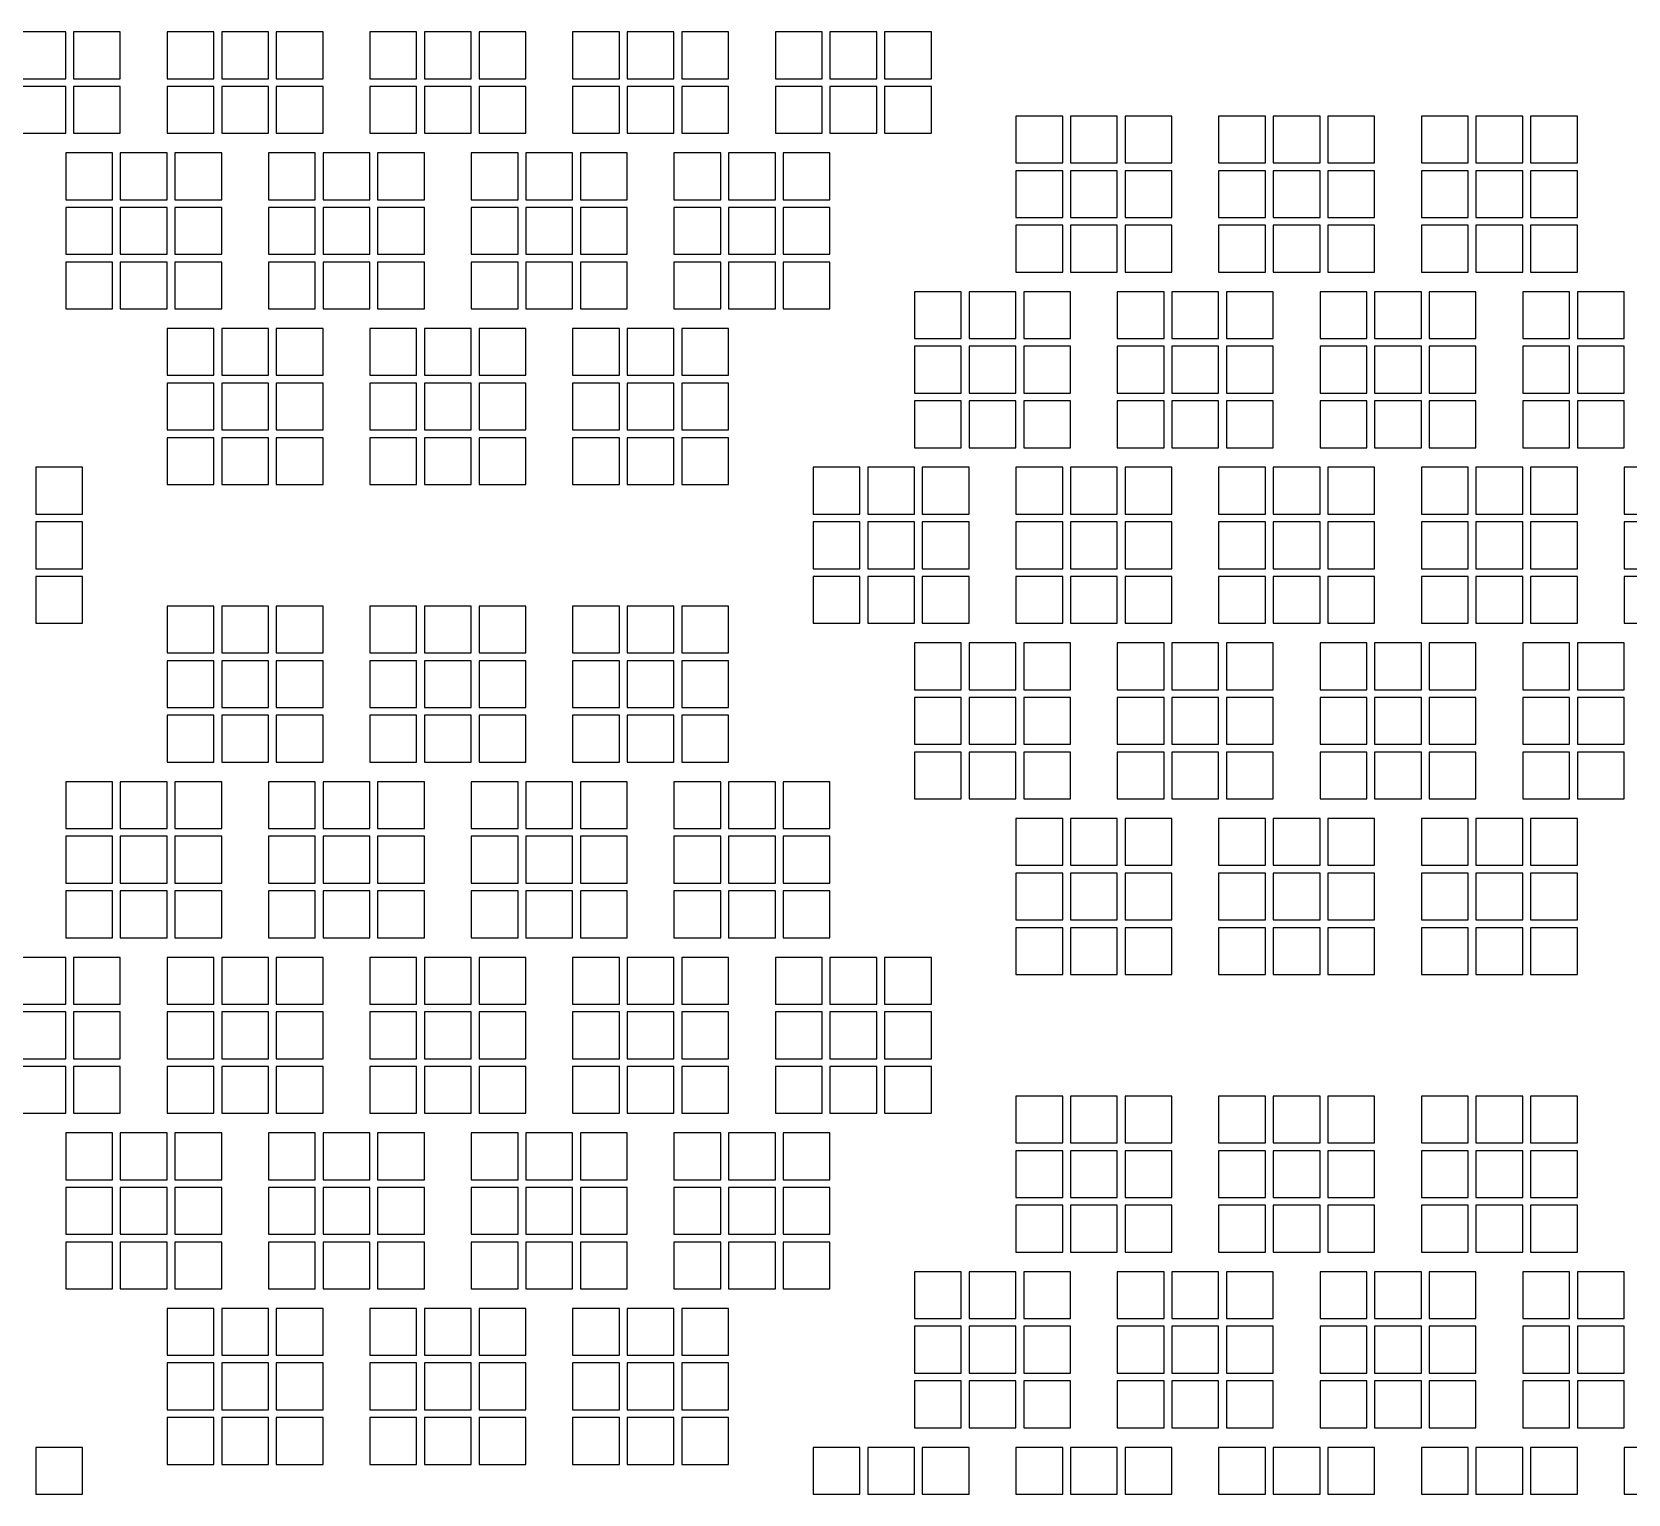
# Model space of a CAD drawing. Extents: x -49 to 54, y -38 to 38.
# Drawn here: x 27.26 to 37.5, y -29.65 to -20.27 of the extents above; entities that cross this region are included whole.
import ezdxf

# ---------------------------------------------------------------- set-up
doc = ezdxf.new("R2010")
doc.units = 0
doc.layers.add('BACK_LAYER', color=5, linetype='CONTINUOUS')

msp = doc.modelspace()

# ---------------------------------------------------------------- linework, layer by layer
at = {"layer": 'BACK_LAYER'}
for points in [[(27.18, -20.572), (27.48, -20.572), (27.48, -20.272), (27.18, -20.272)], [(27.53, -20.572), (27.83, -20.572), (27.83, -20.272), (27.53, -20.272)], [(28.13, -20.572), (28.43, -20.572), (28.43, -20.272), (28.13, -20.272)], [(28.48, -20.572), (28.78, -20.572), (28.78, -20.272), (28.48, -20.272)], [(28.83, -20.572), (29.13, -20.572), (29.13, -20.272), (28.83, -20.272)], [(29.43, -20.572), (29.73, -20.572), (29.73, -20.272), (29.43, -20.272)], [(29.78, -20.572), (30.08, -20.572), (30.08, -20.272), (29.78, -20.272)], [(30.13, -20.572), (30.43, -20.572), (30.43, -20.272), (30.13, -20.272)], [(30.73, -20.572), (31.03, -20.572), (31.03, -20.272), (30.73, -20.272)], [(31.08, -20.572), (31.38, -20.572), (31.38, -20.272), (31.08, -20.272)], [(31.43, -20.572), (31.73, -20.572), (31.73, -20.272), (31.43, -20.272)], [(32.03, -20.572), (32.33, -20.572), (32.33, -20.272), (32.03, -20.272)], [(32.38, -20.572), (32.68, -20.572), (32.68, -20.272), (32.38, -20.272)], [(32.73, -20.572), (33.03, -20.572), (33.03, -20.272), (32.73, -20.272)], [(27.18, -20.922), (27.48, -20.922), (27.48, -20.622), (27.18, -20.622)], [(27.53, -20.922), (27.83, -20.922), (27.83, -20.622), (27.53, -20.622)], [(28.13, -20.922), (28.43, -20.922), (28.43, -20.622), (28.13, -20.622)], [(28.48, -20.922), (28.78, -20.922), (28.78, -20.622), (28.48, -20.622)], [(28.83, -20.922), (29.13, -20.922), (29.13, -20.622), (28.83, -20.622)], [(29.43, -20.922), (29.73, -20.922), (29.73, -20.622), (29.43, -20.622)], [(29.78, -20.922), (30.08, -20.922), (30.08, -20.622), (29.78, -20.622)], [(30.13, -20.922), (30.43, -20.922), (30.43, -20.622), (30.13, -20.622)], [(30.73, -20.922), (31.03, -20.922), (31.03, -20.622), (30.73, -20.622)], [(31.08, -20.922), (31.38, -20.922), (31.38, -20.622), (31.08, -20.622)], [(31.43, -20.922), (31.73, -20.922), (31.73, -20.622), (31.43, -20.622)], [(32.03, -20.922), (32.33, -20.922), (32.33, -20.622), (32.03, -20.622)], [(32.38, -20.922), (32.68, -20.922), (32.68, -20.622), (32.38, -20.622)], [(32.73, -20.922), (33.03, -20.922), (33.03, -20.622), (32.73, -20.622)], [(33.572, -21.112), (33.872, -21.112), (33.872, -20.812), (33.572, -20.812)], [(33.922, -21.112), (34.222, -21.112), (34.222, -20.812), (33.922, -20.812)], [(34.272, -21.112), (34.572, -21.112), (34.572, -20.812), (34.272, -20.812)], [(34.872, -21.112), (35.172, -21.112), (35.172, -20.812), (34.872, -20.812)], [(35.222, -21.112), (35.522, -21.112), (35.522, -20.812), (35.222, -20.812)], [(35.572, -21.112), (35.872, -21.112), (35.872, -20.812), (35.572, -20.812)], [(36.172, -21.112), (36.472, -21.112), (36.472, -20.812), (36.172, -20.812)], [(36.522, -21.112), (36.822, -21.112), (36.822, -20.812), (36.522, -20.812)], [(36.872, -21.112), (37.172, -21.112), (37.172, -20.812), (36.872, -20.812)], [(27.48, -21.348), (27.78, -21.348), (27.78, -21.048), (27.48, -21.048)], [(27.83, -21.348), (28.13, -21.348), (28.13, -21.048), (27.83, -21.048)], [(28.18, -21.348), (28.48, -21.348), (28.48, -21.048), (28.18, -21.048)], [(28.78, -21.348), (29.08, -21.348), (29.08, -21.048), (28.78, -21.048)], [(29.13, -21.348), (29.43, -21.348), (29.43, -21.048), (29.13, -21.048)], [(29.48, -21.348), (29.78, -21.348), (29.78, -21.048), (29.48, -21.048)], [(30.08, -21.348), (30.38, -21.348), (30.38, -21.048), (30.08, -21.048)], [(30.43, -21.348), (30.73, -21.348), (30.73, -21.048), (30.43, -21.048)], [(30.78, -21.348), (31.08, -21.348), (31.08, -21.048), (30.78, -21.048)], [(31.38, -21.348), (31.68, -21.348), (31.68, -21.048), (31.38, -21.048)], [(31.73, -21.348), (32.03, -21.348), (32.03, -21.048), (31.73, -21.048)], [(32.08, -21.348), (32.38, -21.348), (32.38, -21.048), (32.08, -21.048)], [(33.572, -21.462), (33.872, -21.462), (33.872, -21.162), (33.572, -21.162)], [(33.922, -21.462), (34.222, -21.462), (34.222, -21.162), (33.922, -21.162)], [(34.272, -21.462), (34.572, -21.462), (34.572, -21.162), (34.272, -21.162)], [(34.872, -21.462), (35.172, -21.462), (35.172, -21.162), (34.872, -21.162)], [(35.222, -21.462), (35.522, -21.462), (35.522, -21.162), (35.222, -21.162)], [(35.572, -21.462), (35.872, -21.462), (35.872, -21.162), (35.572, -21.162)], [(36.172, -21.462), (36.472, -21.462), (36.472, -21.162), (36.172, -21.162)], [(36.522, -21.462), (36.822, -21.462), (36.822, -21.162), (36.522, -21.162)], [(36.872, -21.462), (37.172, -21.462), (37.172, -21.162), (36.872, -21.162)], [(27.48, -21.698), (27.78, -21.698), (27.78, -21.398), (27.48, -21.398)], [(27.83, -21.698), (28.13, -21.698), (28.13, -21.398), (27.83, -21.398)], [(28.18, -21.698), (28.48, -21.698), (28.48, -21.398), (28.18, -21.398)], [(28.78, -21.698), (29.08, -21.698), (29.08, -21.398), (28.78, -21.398)], [(29.13, -21.698), (29.43, -21.698), (29.43, -21.398), (29.13, -21.398)], [(29.48, -21.698), (29.78, -21.698), (29.78, -21.398), (29.48, -21.398)], [(30.08, -21.698), (30.38, -21.698), (30.38, -21.398), (30.08, -21.398)], [(30.43, -21.698), (30.73, -21.698), (30.73, -21.398), (30.43, -21.398)], [(30.78, -21.698), (31.08, -21.698), (31.08, -21.398), (30.78, -21.398)], [(31.38, -21.698), (31.68, -21.698), (31.68, -21.398), (31.38, -21.398)], [(31.73, -21.698), (32.03, -21.698), (32.03, -21.398), (31.73, -21.398)], [(32.08, -21.698), (32.38, -21.698), (32.38, -21.398), (32.08, -21.398)], [(33.572, -21.812), (33.872, -21.812), (33.872, -21.512), (33.572, -21.512)], [(33.922, -21.812), (34.222, -21.812), (34.222, -21.512), (33.922, -21.512)], [(34.272, -21.812), (34.572, -21.812), (34.572, -21.512), (34.272, -21.512)], [(34.872, -21.812), (35.172, -21.812), (35.172, -21.512), (34.872, -21.512)], [(35.222, -21.812), (35.522, -21.812), (35.522, -21.512), (35.222, -21.512)], [(35.572, -21.812), (35.872, -21.812), (35.872, -21.512), (35.572, -21.512)], [(36.172, -21.812), (36.472, -21.812), (36.472, -21.512), (36.172, -21.512)], [(36.522, -21.812), (36.822, -21.812), (36.822, -21.512), (36.522, -21.512)], [(36.872, -21.812), (37.172, -21.812), (37.172, -21.512), (36.872, -21.512)], [(27.48, -22.048), (27.78, -22.048), (27.78, -21.748), (27.48, -21.748)], [(27.83, -22.048), (28.13, -22.048), (28.13, -21.748), (27.83, -21.748)], [(28.18, -22.048), (28.48, -22.048), (28.48, -21.748), (28.18, -21.748)], [(28.78, -22.048), (29.08, -22.048), (29.08, -21.748), (28.78, -21.748)], [(29.13, -22.048), (29.43, -22.048), (29.43, -21.748), (29.13, -21.748)], [(29.48, -22.048), (29.78, -22.048), (29.78, -21.748), (29.48, -21.748)], [(30.08, -22.048), (30.38, -22.048), (30.38, -21.748), (30.08, -21.748)], [(30.43, -22.048), (30.73, -22.048), (30.73, -21.748), (30.43, -21.748)], [(30.78, -22.048), (31.08, -22.048), (31.08, -21.748), (30.78, -21.748)], [(31.38, -22.048), (31.68, -22.048), (31.68, -21.748), (31.38, -21.748)], [(31.73, -22.048), (32.03, -22.048), (32.03, -21.748), (31.73, -21.748)], [(32.08, -22.048), (32.38, -22.048), (32.38, -21.748), (32.08, -21.748)], [(32.922, -22.238), (33.222, -22.238), (33.222, -21.938), (32.922, -21.938)], [(33.272, -22.238), (33.572, -22.238), (33.572, -21.938), (33.272, -21.938)], [(33.622, -22.238), (33.922, -22.238), (33.922, -21.938), (33.622, -21.938)], [(34.222, -22.238), (34.522, -22.238), (34.522, -21.938), (34.222, -21.938)], [(34.572, -22.238), (34.872, -22.238), (34.872, -21.938), (34.572, -21.938)], [(34.922, -22.238), (35.222, -22.238), (35.222, -21.938), (34.922, -21.938)], [(35.522, -22.238), (35.822, -22.238), (35.822, -21.938), (35.522, -21.938)], [(35.872, -22.238), (36.172, -22.238), (36.172, -21.938), (35.872, -21.938)], [(36.222, -22.238), (36.522, -22.238), (36.522, -21.938), (36.222, -21.938)], [(36.822, -22.238), (37.122, -22.238), (37.122, -21.938), (36.822, -21.938)], [(37.172, -22.238), (37.472, -22.238), (37.472, -21.938), (37.172, -21.938)], [(28.13, -22.474), (28.43, -22.474), (28.43, -22.174), (28.13, -22.174)], [(28.48, -22.474), (28.78, -22.474), (28.78, -22.174), (28.48, -22.174)], [(28.83, -22.474), (29.13, -22.474), (29.13, -22.174), (28.83, -22.174)], [(29.43, -22.474), (29.73, -22.474), (29.73, -22.174), (29.43, -22.174)], [(29.78, -22.474), (30.08, -22.474), (30.08, -22.174), (29.78, -22.174)], [(30.13, -22.474), (30.43, -22.474), (30.43, -22.174), (30.13, -22.174)], [(30.73, -22.474), (31.03, -22.474), (31.03, -22.174), (30.73, -22.174)], [(31.08, -22.474), (31.38, -22.474), (31.38, -22.174), (31.08, -22.174)], [(31.43, -22.474), (31.73, -22.474), (31.73, -22.174), (31.43, -22.174)], [(32.922, -22.588), (33.222, -22.588), (33.222, -22.288), (32.922, -22.288)], [(33.272, -22.588), (33.572, -22.588), (33.572, -22.288), (33.272, -22.288)], [(33.622, -22.588), (33.922, -22.588), (33.922, -22.288), (33.622, -22.288)], [(34.222, -22.588), (34.522, -22.588), (34.522, -22.288), (34.222, -22.288)], [(34.572, -22.588), (34.872, -22.588), (34.872, -22.288), (34.572, -22.288)], [(34.922, -22.588), (35.222, -22.588), (35.222, -22.288), (34.922, -22.288)], [(35.522, -22.588), (35.822, -22.588), (35.822, -22.288), (35.522, -22.288)], [(35.872, -22.588), (36.172, -22.588), (36.172, -22.288), (35.872, -22.288)], [(36.222, -22.588), (36.522, -22.588), (36.522, -22.288), (36.222, -22.288)], [(36.822, -22.588), (37.122, -22.588), (37.122, -22.288), (36.822, -22.288)], [(37.172, -22.588), (37.472, -22.588), (37.472, -22.288), (37.172, -22.288)], [(28.13, -22.824), (28.43, -22.824), (28.43, -22.524), (28.13, -22.524)], [(28.48, -22.824), (28.78, -22.824), (28.78, -22.524), (28.48, -22.524)], [(28.83, -22.824), (29.13, -22.824), (29.13, -22.524), (28.83, -22.524)], [(29.43, -22.824), (29.73, -22.824), (29.73, -22.524), (29.43, -22.524)], [(29.78, -22.824), (30.08, -22.824), (30.08, -22.524), (29.78, -22.524)], [(30.13, -22.824), (30.43, -22.824), (30.43, -22.524), (30.13, -22.524)], [(30.73, -22.824), (31.03, -22.824), (31.03, -22.524), (30.73, -22.524)], [(31.08, -22.824), (31.38, -22.824), (31.38, -22.524), (31.08, -22.524)], [(31.43, -22.824), (31.73, -22.824), (31.73, -22.524), (31.43, -22.524)], [(32.922, -22.938), (33.222, -22.938), (33.222, -22.638), (32.922, -22.638)], [(33.272, -22.938), (33.572, -22.938), (33.572, -22.638), (33.272, -22.638)], [(33.622, -22.938), (33.922, -22.938), (33.922, -22.638), (33.622, -22.638)], [(34.222, -22.938), (34.522, -22.938), (34.522, -22.638), (34.222, -22.638)], [(34.572, -22.938), (34.872, -22.938), (34.872, -22.638), (34.572, -22.638)], [(34.922, -22.938), (35.222, -22.938), (35.222, -22.638), (34.922, -22.638)], [(35.522, -22.938), (35.822, -22.938), (35.822, -22.638), (35.522, -22.638)], [(35.872, -22.938), (36.172, -22.938), (36.172, -22.638), (35.872, -22.638)], [(36.222, -22.938), (36.522, -22.938), (36.522, -22.638), (36.222, -22.638)], [(36.822, -22.938), (37.122, -22.938), (37.122, -22.638), (36.822, -22.638)], [(37.172, -22.938), (37.472, -22.938), (37.472, -22.638), (37.172, -22.638)], [(28.13, -23.174), (28.43, -23.174), (28.43, -22.874), (28.13, -22.874)], [(28.48, -23.174), (28.78, -23.174), (28.78, -22.874), (28.48, -22.874)], [(28.83, -23.174), (29.13, -23.174), (29.13, -22.874), (28.83, -22.874)], [(29.43, -23.174), (29.73, -23.174), (29.73, -22.874), (29.43, -22.874)], [(29.78, -23.174), (30.08, -23.174), (30.08, -22.874), (29.78, -22.874)], [(30.13, -23.174), (30.43, -23.174), (30.43, -22.874), (30.13, -22.874)], [(30.73, -23.174), (31.03, -23.174), (31.03, -22.874), (30.73, -22.874)], [(31.08, -23.174), (31.38, -23.174), (31.38, -22.874), (31.08, -22.874)], [(31.43, -23.174), (31.73, -23.174), (31.73, -22.874), (31.43, -22.874)], [(27.288, -23.364), (27.588, -23.364), (27.588, -23.064), (27.288, -23.064)], [(32.272, -23.364), (32.572, -23.364), (32.572, -23.064), (32.272, -23.064)], [(32.622, -23.364), (32.922, -23.364), (32.922, -23.064), (32.622, -23.064)], [(32.972, -23.364), (33.272, -23.364), (33.272, -23.064), (32.972, -23.064)], [(33.572, -23.364), (33.872, -23.364), (33.872, -23.064), (33.572, -23.064)], [(33.922, -23.364), (34.222, -23.364), (34.222, -23.064), (33.922, -23.064)], [(34.272, -23.364), (34.572, -23.364), (34.572, -23.064), (34.272, -23.064)], [(34.872, -23.364), (35.172, -23.364), (35.172, -23.064), (34.872, -23.064)], [(35.222, -23.364), (35.522, -23.364), (35.522, -23.064), (35.222, -23.064)], [(35.572, -23.364), (35.872, -23.364), (35.872, -23.064), (35.572, -23.064)], [(36.172, -23.364), (36.472, -23.364), (36.472, -23.064), (36.172, -23.064)], [(36.522, -23.364), (36.822, -23.364), (36.822, -23.064), (36.522, -23.064)], [(36.872, -23.364), (37.172, -23.364), (37.172, -23.064), (36.872, -23.064)], [(37.472, -23.364), (37.772, -23.364), (37.772, -23.064), (37.472, -23.064)], [(27.288, -23.714), (27.588, -23.714), (27.588, -23.414), (27.288, -23.414)], [(32.272, -23.714), (32.572, -23.714), (32.572, -23.414), (32.272, -23.414)], [(32.622, -23.714), (32.922, -23.714), (32.922, -23.414), (32.622, -23.414)], [(32.972, -23.714), (33.272, -23.714), (33.272, -23.414), (32.972, -23.414)], [(33.572, -23.714), (33.872, -23.714), (33.872, -23.414), (33.572, -23.414)], [(33.922, -23.714), (34.222, -23.714), (34.222, -23.414), (33.922, -23.414)], [(34.272, -23.714), (34.572, -23.714), (34.572, -23.414), (34.272, -23.414)], [(34.872, -23.714), (35.172, -23.714), (35.172, -23.414), (34.872, -23.414)], [(35.222, -23.714), (35.522, -23.714), (35.522, -23.414), (35.222, -23.414)], [(35.572, -23.714), (35.872, -23.714), (35.872, -23.414), (35.572, -23.414)], [(36.172, -23.714), (36.472, -23.714), (36.472, -23.414), (36.172, -23.414)], [(36.522, -23.714), (36.822, -23.714), (36.822, -23.414), (36.522, -23.414)], [(36.872, -23.714), (37.172, -23.714), (37.172, -23.414), (36.872, -23.414)], [(37.472, -23.714), (37.772, -23.714), (37.772, -23.414), (37.472, -23.414)], [(27.288, -24.064), (27.588, -24.064), (27.588, -23.764), (27.288, -23.764)], [(32.272, -24.064), (32.572, -24.064), (32.572, -23.764), (32.272, -23.764)], [(32.622, -24.064), (32.922, -24.064), (32.922, -23.764), (32.622, -23.764)], [(32.972, -24.064), (33.272, -24.064), (33.272, -23.764), (32.972, -23.764)], [(33.572, -24.064), (33.872, -24.064), (33.872, -23.764), (33.572, -23.764)], [(33.922, -24.064), (34.222, -24.064), (34.222, -23.764), (33.922, -23.764)], [(34.272, -24.064), (34.572, -24.064), (34.572, -23.764), (34.272, -23.764)], [(34.872, -24.064), (35.172, -24.064), (35.172, -23.764), (34.872, -23.764)], [(35.222, -24.064), (35.522, -24.064), (35.522, -23.764), (35.222, -23.764)], [(35.572, -24.064), (35.872, -24.064), (35.872, -23.764), (35.572, -23.764)], [(36.172, -24.064), (36.472, -24.064), (36.472, -23.764), (36.172, -23.764)], [(36.522, -24.064), (36.822, -24.064), (36.822, -23.764), (36.522, -23.764)], [(36.872, -24.064), (37.172, -24.064), (37.172, -23.764), (36.872, -23.764)], [(37.472, -24.064), (37.772, -24.064), (37.772, -23.764), (37.472, -23.764)], [(28.13, -24.254), (28.43, -24.254), (28.43, -23.954), (28.13, -23.954)], [(28.48, -24.254), (28.78, -24.254), (28.78, -23.954), (28.48, -23.954)], [(28.83, -24.254), (29.13, -24.254), (29.13, -23.954), (28.83, -23.954)], [(29.43, -24.254), (29.73, -24.254), (29.73, -23.954), (29.43, -23.954)], [(29.78, -24.254), (30.08, -24.254), (30.08, -23.954), (29.78, -23.954)], [(30.13, -24.254), (30.43, -24.254), (30.43, -23.954), (30.13, -23.954)], [(30.73, -24.254), (31.03, -24.254), (31.03, -23.954), (30.73, -23.954)], [(31.08, -24.254), (31.38, -24.254), (31.38, -23.954), (31.08, -23.954)], [(31.43, -24.254), (31.73, -24.254), (31.73, -23.954), (31.43, -23.954)], [(32.922, -24.49), (33.222, -24.49), (33.222, -24.19), (32.922, -24.19)], [(33.272, -24.49), (33.572, -24.49), (33.572, -24.19), (33.272, -24.19)], [(33.622, -24.49), (33.922, -24.49), (33.922, -24.19), (33.622, -24.19)], [(34.222, -24.49), (34.522, -24.49), (34.522, -24.19), (34.222, -24.19)], [(34.572, -24.49), (34.872, -24.49), (34.872, -24.19), (34.572, -24.19)], [(34.922, -24.49), (35.222, -24.49), (35.222, -24.19), (34.922, -24.19)], [(35.522, -24.49), (35.822, -24.49), (35.822, -24.19), (35.522, -24.19)], [(35.872, -24.49), (36.172, -24.49), (36.172, -24.19), (35.872, -24.19)], [(36.222, -24.49), (36.522, -24.49), (36.522, -24.19), (36.222, -24.19)], [(36.822, -24.49), (37.122, -24.49), (37.122, -24.19), (36.822, -24.19)], [(37.172, -24.49), (37.472, -24.49), (37.472, -24.19), (37.172, -24.19)], [(28.13, -24.604), (28.43, -24.604), (28.43, -24.304), (28.13, -24.304)], [(28.48, -24.604), (28.78, -24.604), (28.78, -24.304), (28.48, -24.304)], [(28.83, -24.604), (29.13, -24.604), (29.13, -24.304), (28.83, -24.304)], [(29.43, -24.604), (29.73, -24.604), (29.73, -24.304), (29.43, -24.304)], [(29.78, -24.604), (30.08, -24.604), (30.08, -24.304), (29.78, -24.304)], [(30.13, -24.604), (30.43, -24.604), (30.43, -24.304), (30.13, -24.304)], [(30.73, -24.604), (31.03, -24.604), (31.03, -24.304), (30.73, -24.304)], [(31.08, -24.604), (31.38, -24.604), (31.38, -24.304), (31.08, -24.304)], [(31.43, -24.604), (31.73, -24.604), (31.73, -24.304), (31.43, -24.304)], [(32.922, -24.84), (33.222, -24.84), (33.222, -24.54), (32.922, -24.54)], [(33.272, -24.84), (33.572, -24.84), (33.572, -24.54), (33.272, -24.54)], [(33.622, -24.84), (33.922, -24.84), (33.922, -24.54), (33.622, -24.54)], [(34.222, -24.84), (34.522, -24.84), (34.522, -24.54), (34.222, -24.54)], [(34.572, -24.84), (34.872, -24.84), (34.872, -24.54), (34.572, -24.54)], [(34.922, -24.84), (35.222, -24.84), (35.222, -24.54), (34.922, -24.54)], [(35.522, -24.84), (35.822, -24.84), (35.822, -24.54), (35.522, -24.54)], [(35.872, -24.84), (36.172, -24.84), (36.172, -24.54), (35.872, -24.54)], [(36.222, -24.84), (36.522, -24.84), (36.522, -24.54), (36.222, -24.54)], [(36.822, -24.84), (37.122, -24.84), (37.122, -24.54), (36.822, -24.54)], [(37.172, -24.84), (37.472, -24.84), (37.472, -24.54), (37.172, -24.54)], [(28.13, -24.954), (28.43, -24.954), (28.43, -24.654), (28.13, -24.654)], [(28.48, -24.954), (28.78, -24.954), (28.78, -24.654), (28.48, -24.654)], [(28.83, -24.954), (29.13, -24.954), (29.13, -24.654), (28.83, -24.654)], [(29.43, -24.954), (29.73, -24.954), (29.73, -24.654), (29.43, -24.654)], [(29.78, -24.954), (30.08, -24.954), (30.08, -24.654), (29.78, -24.654)], [(30.13, -24.954), (30.43, -24.954), (30.43, -24.654), (30.13, -24.654)], [(30.73, -24.954), (31.03, -24.954), (31.03, -24.654), (30.73, -24.654)], [(31.08, -24.954), (31.38, -24.954), (31.38, -24.654), (31.08, -24.654)], [(31.43, -24.954), (31.73, -24.954), (31.73, -24.654), (31.43, -24.654)], [(32.922, -25.19), (33.222, -25.19), (33.222, -24.89), (32.922, -24.89)], [(33.272, -25.19), (33.572, -25.19), (33.572, -24.89), (33.272, -24.89)], [(33.622, -25.19), (33.922, -25.19), (33.922, -24.89), (33.622, -24.89)], [(34.222, -25.19), (34.522, -25.19), (34.522, -24.89), (34.222, -24.89)], [(34.572, -25.19), (34.872, -25.19), (34.872, -24.89), (34.572, -24.89)], [(34.922, -25.19), (35.222, -25.19), (35.222, -24.89), (34.922, -24.89)], [(35.522, -25.19), (35.822, -25.19), (35.822, -24.89), (35.522, -24.89)], [(35.872, -25.19), (36.172, -25.19), (36.172, -24.89), (35.872, -24.89)], [(36.222, -25.19), (36.522, -25.19), (36.522, -24.89), (36.222, -24.89)], [(36.822, -25.19), (37.122, -25.19), (37.122, -24.89), (36.822, -24.89)], [(37.172, -25.19), (37.472, -25.19), (37.472, -24.89), (37.172, -24.89)], [(27.48, -25.38), (27.78, -25.38), (27.78, -25.08), (27.48, -25.08)], [(27.83, -25.38), (28.13, -25.38), (28.13, -25.08), (27.83, -25.08)], [(28.18, -25.38), (28.48, -25.38), (28.48, -25.08), (28.18, -25.08)], [(28.78, -25.38), (29.08, -25.38), (29.08, -25.08), (28.78, -25.08)], [(29.13, -25.38), (29.43, -25.38), (29.43, -25.08), (29.13, -25.08)], [(29.48, -25.38), (29.78, -25.38), (29.78, -25.08), (29.48, -25.08)], [(30.08, -25.38), (30.38, -25.38), (30.38, -25.08), (30.08, -25.08)], [(30.43, -25.38), (30.73, -25.38), (30.73, -25.08), (30.43, -25.08)], [(30.78, -25.38), (31.08, -25.38), (31.08, -25.08), (30.78, -25.08)], [(31.38, -25.38), (31.68, -25.38), (31.68, -25.08), (31.38, -25.08)], [(31.73, -25.38), (32.03, -25.38), (32.03, -25.08), (31.73, -25.08)], [(32.08, -25.38), (32.38, -25.38), (32.38, -25.08), (32.08, -25.08)], [(33.572, -25.616), (33.872, -25.616), (33.872, -25.316), (33.572, -25.316)], [(33.922, -25.616), (34.222, -25.616), (34.222, -25.316), (33.922, -25.316)], [(34.272, -25.616), (34.572, -25.616), (34.572, -25.316), (34.272, -25.316)], [(34.872, -25.616), (35.172, -25.616), (35.172, -25.316), (34.872, -25.316)], [(35.222, -25.616), (35.522, -25.616), (35.522, -25.316), (35.222, -25.316)], [(35.572, -25.616), (35.872, -25.616), (35.872, -25.316), (35.572, -25.316)], [(36.172, -25.616), (36.472, -25.616), (36.472, -25.316), (36.172, -25.316)], [(36.522, -25.616), (36.822, -25.616), (36.822, -25.316), (36.522, -25.316)], [(36.872, -25.616), (37.172, -25.616), (37.172, -25.316), (36.872, -25.316)], [(27.48, -25.73), (27.78, -25.73), (27.78, -25.43), (27.48, -25.43)], [(27.83, -25.73), (28.13, -25.73), (28.13, -25.43), (27.83, -25.43)], [(28.18, -25.73), (28.48, -25.73), (28.48, -25.43), (28.18, -25.43)], [(28.78, -25.73), (29.08, -25.73), (29.08, -25.43), (28.78, -25.43)], [(29.13, -25.73), (29.43, -25.73), (29.43, -25.43), (29.13, -25.43)], [(29.48, -25.73), (29.78, -25.73), (29.78, -25.43), (29.48, -25.43)], [(30.08, -25.73), (30.38, -25.73), (30.38, -25.43), (30.08, -25.43)], [(30.43, -25.73), (30.73, -25.73), (30.73, -25.43), (30.43, -25.43)], [(30.78, -25.73), (31.08, -25.73), (31.08, -25.43), (30.78, -25.43)], [(31.38, -25.73), (31.68, -25.73), (31.68, -25.43), (31.38, -25.43)], [(31.73, -25.73), (32.03, -25.73), (32.03, -25.43), (31.73, -25.43)], [(32.08, -25.73), (32.38, -25.73), (32.38, -25.43), (32.08, -25.43)], [(33.572, -25.966), (33.872, -25.966), (33.872, -25.666), (33.572, -25.666)], [(33.922, -25.966), (34.222, -25.966), (34.222, -25.666), (33.922, -25.666)], [(34.272, -25.966), (34.572, -25.966), (34.572, -25.666), (34.272, -25.666)], [(34.872, -25.966), (35.172, -25.966), (35.172, -25.666), (34.872, -25.666)], [(35.222, -25.966), (35.522, -25.966), (35.522, -25.666), (35.222, -25.666)], [(35.572, -25.966), (35.872, -25.966), (35.872, -25.666), (35.572, -25.666)], [(36.172, -25.966), (36.472, -25.966), (36.472, -25.666), (36.172, -25.666)], [(36.522, -25.966), (36.822, -25.966), (36.822, -25.666), (36.522, -25.666)], [(36.872, -25.966), (37.172, -25.966), (37.172, -25.666), (36.872, -25.666)], [(27.48, -26.08), (27.78, -26.08), (27.78, -25.78), (27.48, -25.78)], [(27.83, -26.08), (28.13, -26.08), (28.13, -25.78), (27.83, -25.78)], [(28.18, -26.08), (28.48, -26.08), (28.48, -25.78), (28.18, -25.78)], [(28.78, -26.08), (29.08, -26.08), (29.08, -25.78), (28.78, -25.78)], [(29.13, -26.08), (29.43, -26.08), (29.43, -25.78), (29.13, -25.78)], [(29.48, -26.08), (29.78, -26.08), (29.78, -25.78), (29.48, -25.78)], [(30.08, -26.08), (30.38, -26.08), (30.38, -25.78), (30.08, -25.78)], [(30.43, -26.08), (30.73, -26.08), (30.73, -25.78), (30.43, -25.78)], [(30.78, -26.08), (31.08, -26.08), (31.08, -25.78), (30.78, -25.78)], [(31.38, -26.08), (31.68, -26.08), (31.68, -25.78), (31.38, -25.78)], [(31.73, -26.08), (32.03, -26.08), (32.03, -25.78), (31.73, -25.78)], [(32.08, -26.08), (32.38, -26.08), (32.38, -25.78), (32.08, -25.78)], [(33.572, -26.316), (33.872, -26.316), (33.872, -26.016), (33.572, -26.016)], [(33.922, -26.316), (34.222, -26.316), (34.222, -26.016), (33.922, -26.016)], [(34.272, -26.316), (34.572, -26.316), (34.572, -26.016), (34.272, -26.016)], [(34.872, -26.316), (35.172, -26.316), (35.172, -26.016), (34.872, -26.016)], [(35.222, -26.316), (35.522, -26.316), (35.522, -26.016), (35.222, -26.016)], [(35.572, -26.316), (35.872, -26.316), (35.872, -26.016), (35.572, -26.016)], [(36.172, -26.316), (36.472, -26.316), (36.472, -26.016), (36.172, -26.016)], [(36.522, -26.316), (36.822, -26.316), (36.822, -26.016), (36.522, -26.016)], [(36.872, -26.316), (37.172, -26.316), (37.172, -26.016), (36.872, -26.016)], [(27.18, -26.506), (27.48, -26.506), (27.48, -26.206), (27.18, -26.206)], [(27.53, -26.506), (27.83, -26.506), (27.83, -26.206), (27.53, -26.206)], [(28.13, -26.506), (28.43, -26.506), (28.43, -26.206), (28.13, -26.206)], [(28.48, -26.506), (28.78, -26.506), (28.78, -26.206), (28.48, -26.206)], [(28.83, -26.506), (29.13, -26.506), (29.13, -26.206), (28.83, -26.206)], [(29.43, -26.506), (29.73, -26.506), (29.73, -26.206), (29.43, -26.206)], [(29.78, -26.506), (30.08, -26.506), (30.08, -26.206), (29.78, -26.206)], [(30.13, -26.506), (30.43, -26.506), (30.43, -26.206), (30.13, -26.206)], [(30.73, -26.506), (31.03, -26.506), (31.03, -26.206), (30.73, -26.206)], [(31.08, -26.506), (31.38, -26.506), (31.38, -26.206), (31.08, -26.206)], [(31.43, -26.506), (31.73, -26.506), (31.73, -26.206), (31.43, -26.206)], [(32.03, -26.506), (32.33, -26.506), (32.33, -26.206), (32.03, -26.206)], [(32.38, -26.506), (32.68, -26.506), (32.68, -26.206), (32.38, -26.206)], [(32.73, -26.506), (33.03, -26.506), (33.03, -26.206), (32.73, -26.206)], [(27.18, -26.856), (27.48, -26.856), (27.48, -26.556), (27.18, -26.556)], [(27.53, -26.856), (27.83, -26.856), (27.83, -26.556), (27.53, -26.556)], [(28.13, -26.856), (28.43, -26.856), (28.43, -26.556), (28.13, -26.556)], [(28.48, -26.856), (28.78, -26.856), (28.78, -26.556), (28.48, -26.556)], [(28.83, -26.856), (29.13, -26.856), (29.13, -26.556), (28.83, -26.556)], [(29.43, -26.856), (29.73, -26.856), (29.73, -26.556), (29.43, -26.556)], [(29.78, -26.856), (30.08, -26.856), (30.08, -26.556), (29.78, -26.556)], [(30.13, -26.856), (30.43, -26.856), (30.43, -26.556), (30.13, -26.556)], [(30.73, -26.856), (31.03, -26.856), (31.03, -26.556), (30.73, -26.556)], [(31.08, -26.856), (31.38, -26.856), (31.38, -26.556), (31.08, -26.556)], [(31.43, -26.856), (31.73, -26.856), (31.73, -26.556), (31.43, -26.556)], [(32.03, -26.856), (32.33, -26.856), (32.33, -26.556), (32.03, -26.556)], [(32.38, -26.856), (32.68, -26.856), (32.68, -26.556), (32.38, -26.556)], [(32.73, -26.856), (33.03, -26.856), (33.03, -26.556), (32.73, -26.556)], [(27.18, -27.206), (27.48, -27.206), (27.48, -26.906), (27.18, -26.906)], [(27.53, -27.206), (27.83, -27.206), (27.83, -26.906), (27.53, -26.906)], [(28.13, -27.206), (28.43, -27.206), (28.43, -26.906), (28.13, -26.906)], [(28.48, -27.206), (28.78, -27.206), (28.78, -26.906), (28.48, -26.906)], [(28.83, -27.206), (29.13, -27.206), (29.13, -26.906), (28.83, -26.906)], [(29.43, -27.206), (29.73, -27.206), (29.73, -26.906), (29.43, -26.906)], [(29.78, -27.206), (30.08, -27.206), (30.08, -26.906), (29.78, -26.906)], [(30.13, -27.206), (30.43, -27.206), (30.43, -26.906), (30.13, -26.906)], [(30.73, -27.206), (31.03, -27.206), (31.03, -26.906), (30.73, -26.906)], [(31.08, -27.206), (31.38, -27.206), (31.38, -26.906), (31.08, -26.906)], [(31.43, -27.206), (31.73, -27.206), (31.73, -26.906), (31.43, -26.906)], [(32.03, -27.206), (32.33, -27.206), (32.33, -26.906), (32.03, -26.906)], [(32.38, -27.206), (32.68, -27.206), (32.68, -26.906), (32.38, -26.906)], [(32.73, -27.206), (33.03, -27.206), (33.03, -26.906), (32.73, -26.906)], [(33.572, -27.396), (33.872, -27.396), (33.872, -27.096), (33.572, -27.096)], [(33.922, -27.396), (34.222, -27.396), (34.222, -27.096), (33.922, -27.096)], [(34.272, -27.396), (34.572, -27.396), (34.572, -27.096), (34.272, -27.096)], [(34.872, -27.396), (35.172, -27.396), (35.172, -27.096), (34.872, -27.096)], [(35.222, -27.396), (35.522, -27.396), (35.522, -27.096), (35.222, -27.096)], [(35.572, -27.396), (35.872, -27.396), (35.872, -27.096), (35.572, -27.096)], [(36.172, -27.396), (36.472, -27.396), (36.472, -27.096), (36.172, -27.096)], [(36.522, -27.396), (36.822, -27.396), (36.822, -27.096), (36.522, -27.096)], [(36.872, -27.396), (37.172, -27.396), (37.172, -27.096), (36.872, -27.096)], [(27.48, -27.632), (27.78, -27.632), (27.78, -27.332), (27.48, -27.332)], [(27.83, -27.632), (28.13, -27.632), (28.13, -27.332), (27.83, -27.332)], [(28.18, -27.632), (28.48, -27.632), (28.48, -27.332), (28.18, -27.332)], [(28.78, -27.632), (29.08, -27.632), (29.08, -27.332), (28.78, -27.332)], [(29.13, -27.632), (29.43, -27.632), (29.43, -27.332), (29.13, -27.332)], [(29.48, -27.632), (29.78, -27.632), (29.78, -27.332), (29.48, -27.332)], [(30.08, -27.632), (30.38, -27.632), (30.38, -27.332), (30.08, -27.332)], [(30.43, -27.632), (30.73, -27.632), (30.73, -27.332), (30.43, -27.332)], [(30.78, -27.632), (31.08, -27.632), (31.08, -27.332), (30.78, -27.332)], [(31.38, -27.632), (31.68, -27.632), (31.68, -27.332), (31.38, -27.332)], [(31.73, -27.632), (32.03, -27.632), (32.03, -27.332), (31.73, -27.332)], [(32.08, -27.632), (32.38, -27.632), (32.38, -27.332), (32.08, -27.332)], [(33.572, -27.746), (33.872, -27.746), (33.872, -27.446), (33.572, -27.446)], [(33.922, -27.746), (34.222, -27.746), (34.222, -27.446), (33.922, -27.446)], [(34.272, -27.746), (34.572, -27.746), (34.572, -27.446), (34.272, -27.446)], [(34.872, -27.746), (35.172, -27.746), (35.172, -27.446), (34.872, -27.446)], [(35.222, -27.746), (35.522, -27.746), (35.522, -27.446), (35.222, -27.446)], [(35.572, -27.746), (35.872, -27.746), (35.872, -27.446), (35.572, -27.446)], [(36.172, -27.746), (36.472, -27.746), (36.472, -27.446), (36.172, -27.446)], [(36.522, -27.746), (36.822, -27.746), (36.822, -27.446), (36.522, -27.446)], [(36.872, -27.746), (37.172, -27.746), (37.172, -27.446), (36.872, -27.446)], [(27.48, -27.982), (27.78, -27.982), (27.78, -27.682), (27.48, -27.682)], [(27.83, -27.982), (28.13, -27.982), (28.13, -27.682), (27.83, -27.682)], [(28.18, -27.982), (28.48, -27.982), (28.48, -27.682), (28.18, -27.682)], [(28.78, -27.982), (29.08, -27.982), (29.08, -27.682), (28.78, -27.682)], [(29.13, -27.982), (29.43, -27.982), (29.43, -27.682), (29.13, -27.682)], [(29.48, -27.982), (29.78, -27.982), (29.78, -27.682), (29.48, -27.682)], [(30.08, -27.982), (30.38, -27.982), (30.38, -27.682), (30.08, -27.682)], [(30.43, -27.982), (30.73, -27.982), (30.73, -27.682), (30.43, -27.682)], [(30.78, -27.982), (31.08, -27.982), (31.08, -27.682), (30.78, -27.682)], [(31.38, -27.982), (31.68, -27.982), (31.68, -27.682), (31.38, -27.682)], [(31.73, -27.982), (32.03, -27.982), (32.03, -27.682), (31.73, -27.682)], [(32.08, -27.982), (32.38, -27.982), (32.38, -27.682), (32.08, -27.682)], [(33.572, -28.096), (33.872, -28.096), (33.872, -27.796), (33.572, -27.796)], [(33.922, -28.096), (34.222, -28.096), (34.222, -27.796), (33.922, -27.796)], [(34.272, -28.096), (34.572, -28.096), (34.572, -27.796), (34.272, -27.796)], [(34.872, -28.096), (35.172, -28.096), (35.172, -27.796), (34.872, -27.796)], [(35.222, -28.096), (35.522, -28.096), (35.522, -27.796), (35.222, -27.796)], [(35.572, -28.096), (35.872, -28.096), (35.872, -27.796), (35.572, -27.796)], [(36.172, -28.096), (36.472, -28.096), (36.472, -27.796), (36.172, -27.796)], [(36.522, -28.096), (36.822, -28.096), (36.822, -27.796), (36.522, -27.796)], [(36.872, -28.096), (37.172, -28.096), (37.172, -27.796), (36.872, -27.796)], [(27.48, -28.332), (27.78, -28.332), (27.78, -28.032), (27.48, -28.032)], [(27.83, -28.332), (28.13, -28.332), (28.13, -28.032), (27.83, -28.032)], [(28.18, -28.332), (28.48, -28.332), (28.48, -28.032), (28.18, -28.032)], [(28.78, -28.332), (29.08, -28.332), (29.08, -28.032), (28.78, -28.032)], [(29.13, -28.332), (29.43, -28.332), (29.43, -28.032), (29.13, -28.032)], [(29.48, -28.332), (29.78, -28.332), (29.78, -28.032), (29.48, -28.032)], [(30.08, -28.332), (30.38, -28.332), (30.38, -28.032), (30.08, -28.032)], [(30.43, -28.332), (30.73, -28.332), (30.73, -28.032), (30.43, -28.032)], [(30.78, -28.332), (31.08, -28.332), (31.08, -28.032), (30.78, -28.032)], [(31.38, -28.332), (31.68, -28.332), (31.68, -28.032), (31.38, -28.032)], [(31.73, -28.332), (32.03, -28.332), (32.03, -28.032), (31.73, -28.032)], [(32.08, -28.332), (32.38, -28.332), (32.38, -28.032), (32.08, -28.032)], [(32.922, -28.522), (33.222, -28.522), (33.222, -28.222), (32.922, -28.222)], [(33.272, -28.522), (33.572, -28.522), (33.572, -28.222), (33.272, -28.222)], [(33.622, -28.522), (33.922, -28.522), (33.922, -28.222), (33.622, -28.222)], [(34.222, -28.522), (34.522, -28.522), (34.522, -28.222), (34.222, -28.222)], [(34.572, -28.522), (34.872, -28.522), (34.872, -28.222), (34.572, -28.222)], [(34.922, -28.522), (35.222, -28.522), (35.222, -28.222), (34.922, -28.222)], [(35.522, -28.522), (35.822, -28.522), (35.822, -28.222), (35.522, -28.222)], [(35.872, -28.522), (36.172, -28.522), (36.172, -28.222), (35.872, -28.222)], [(36.222, -28.522), (36.522, -28.522), (36.522, -28.222), (36.222, -28.222)], [(36.822, -28.522), (37.122, -28.522), (37.122, -28.222), (36.822, -28.222)], [(37.172, -28.522), (37.472, -28.522), (37.472, -28.222), (37.172, -28.222)], [(28.13, -28.757), (28.43, -28.757), (28.43, -28.457), (28.13, -28.457)], [(28.48, -28.757), (28.78, -28.757), (28.78, -28.457), (28.48, -28.457)], [(28.83, -28.757), (29.13, -28.757), (29.13, -28.457), (28.83, -28.457)], [(29.43, -28.757), (29.73, -28.757), (29.73, -28.457), (29.43, -28.457)], [(29.78, -28.757), (30.08, -28.757), (30.08, -28.457), (29.78, -28.457)], [(30.13, -28.757), (30.43, -28.757), (30.43, -28.457), (30.13, -28.457)], [(30.73, -28.757), (31.03, -28.757), (31.03, -28.457), (30.73, -28.457)], [(31.08, -28.757), (31.38, -28.757), (31.38, -28.457), (31.08, -28.457)], [(31.43, -28.757), (31.73, -28.757), (31.73, -28.457), (31.43, -28.457)], [(32.922, -28.872), (33.222, -28.872), (33.222, -28.572), (32.922, -28.572)], [(33.272, -28.872), (33.572, -28.872), (33.572, -28.572), (33.272, -28.572)], [(33.622, -28.872), (33.922, -28.872), (33.922, -28.572), (33.622, -28.572)], [(34.222, -28.872), (34.522, -28.872), (34.522, -28.572), (34.222, -28.572)], [(34.572, -28.872), (34.872, -28.872), (34.872, -28.572), (34.572, -28.572)], [(34.922, -28.872), (35.222, -28.872), (35.222, -28.572), (34.922, -28.572)], [(35.522, -28.872), (35.822, -28.872), (35.822, -28.572), (35.522, -28.572)], [(35.872, -28.872), (36.172, -28.872), (36.172, -28.572), (35.872, -28.572)], [(36.222, -28.872), (36.522, -28.872), (36.522, -28.572), (36.222, -28.572)], [(36.822, -28.872), (37.122, -28.872), (37.122, -28.572), (36.822, -28.572)], [(37.172, -28.872), (37.472, -28.872), (37.472, -28.572), (37.172, -28.572)], [(28.13, -29.107), (28.43, -29.107), (28.43, -28.807), (28.13, -28.807)], [(28.48, -29.107), (28.78, -29.107), (28.78, -28.807), (28.48, -28.807)], [(28.83, -29.107), (29.13, -29.107), (29.13, -28.807), (28.83, -28.807)], [(29.43, -29.107), (29.73, -29.107), (29.73, -28.807), (29.43, -28.807)], [(29.78, -29.107), (30.08, -29.107), (30.08, -28.807), (29.78, -28.807)], [(30.13, -29.107), (30.43, -29.107), (30.43, -28.807), (30.13, -28.807)], [(30.73, -29.107), (31.03, -29.107), (31.03, -28.807), (30.73, -28.807)], [(31.08, -29.107), (31.38, -29.107), (31.38, -28.807), (31.08, -28.807)], [(31.43, -29.107), (31.73, -29.107), (31.73, -28.807), (31.43, -28.807)], [(32.922, -29.222), (33.222, -29.222), (33.222, -28.922), (32.922, -28.922)], [(33.272, -29.222), (33.572, -29.222), (33.572, -28.922), (33.272, -28.922)], [(33.622, -29.222), (33.922, -29.222), (33.922, -28.922), (33.622, -28.922)], [(34.222, -29.222), (34.522, -29.222), (34.522, -28.922), (34.222, -28.922)], [(34.572, -29.222), (34.872, -29.222), (34.872, -28.922), (34.572, -28.922)], [(34.922, -29.222), (35.222, -29.222), (35.222, -28.922), (34.922, -28.922)], [(35.522, -29.222), (35.822, -29.222), (35.822, -28.922), (35.522, -28.922)], [(35.872, -29.222), (36.172, -29.222), (36.172, -28.922), (35.872, -28.922)], [(36.222, -29.222), (36.522, -29.222), (36.522, -28.922), (36.222, -28.922)], [(36.822, -29.222), (37.122, -29.222), (37.122, -28.922), (36.822, -28.922)], [(37.172, -29.222), (37.472, -29.222), (37.472, -28.922), (37.172, -28.922)], [(28.13, -29.457), (28.43, -29.457), (28.43, -29.157), (28.13, -29.157)], [(28.48, -29.457), (28.78, -29.457), (28.78, -29.157), (28.48, -29.157)], [(28.83, -29.457), (29.13, -29.457), (29.13, -29.157), (28.83, -29.157)], [(29.43, -29.457), (29.73, -29.457), (29.73, -29.157), (29.43, -29.157)], [(29.78, -29.457), (30.08, -29.457), (30.08, -29.157), (29.78, -29.157)], [(30.13, -29.457), (30.43, -29.457), (30.43, -29.157), (30.13, -29.157)], [(30.73, -29.457), (31.03, -29.457), (31.03, -29.157), (30.73, -29.157)], [(31.08, -29.457), (31.38, -29.457), (31.38, -29.157), (31.08, -29.157)], [(31.43, -29.457), (31.73, -29.457), (31.73, -29.157), (31.43, -29.157)], [(27.288, -29.648), (27.588, -29.648), (27.588, -29.348), (27.288, -29.348)], [(32.272, -29.648), (32.572, -29.648), (32.572, -29.348), (32.272, -29.348)], [(32.622, -29.648), (32.922, -29.648), (32.922, -29.348), (32.622, -29.348)], [(32.972, -29.648), (33.272, -29.648), (33.272, -29.348), (32.972, -29.348)], [(33.572, -29.648), (33.872, -29.648), (33.872, -29.348), (33.572, -29.348)], [(33.922, -29.648), (34.222, -29.648), (34.222, -29.348), (33.922, -29.348)], [(34.272, -29.648), (34.572, -29.648), (34.572, -29.348), (34.272, -29.348)], [(34.872, -29.648), (35.172, -29.648), (35.172, -29.348), (34.872, -29.348)], [(35.222, -29.648), (35.522, -29.648), (35.522, -29.348), (35.222, -29.348)], [(35.572, -29.648), (35.872, -29.648), (35.872, -29.348), (35.572, -29.348)], [(36.172, -29.648), (36.472, -29.648), (36.472, -29.348), (36.172, -29.348)], [(36.522, -29.648), (36.822, -29.648), (36.822, -29.348), (36.522, -29.348)], [(36.872, -29.648), (37.172, -29.648), (37.172, -29.348), (36.872, -29.348)], [(37.472, -29.648), (37.772, -29.648), (37.772, -29.348), (37.472, -29.348)]]:
    msp.add_lwpolyline(points, close=True, dxfattribs=at)

doc.saveas('drawing.dxf')
